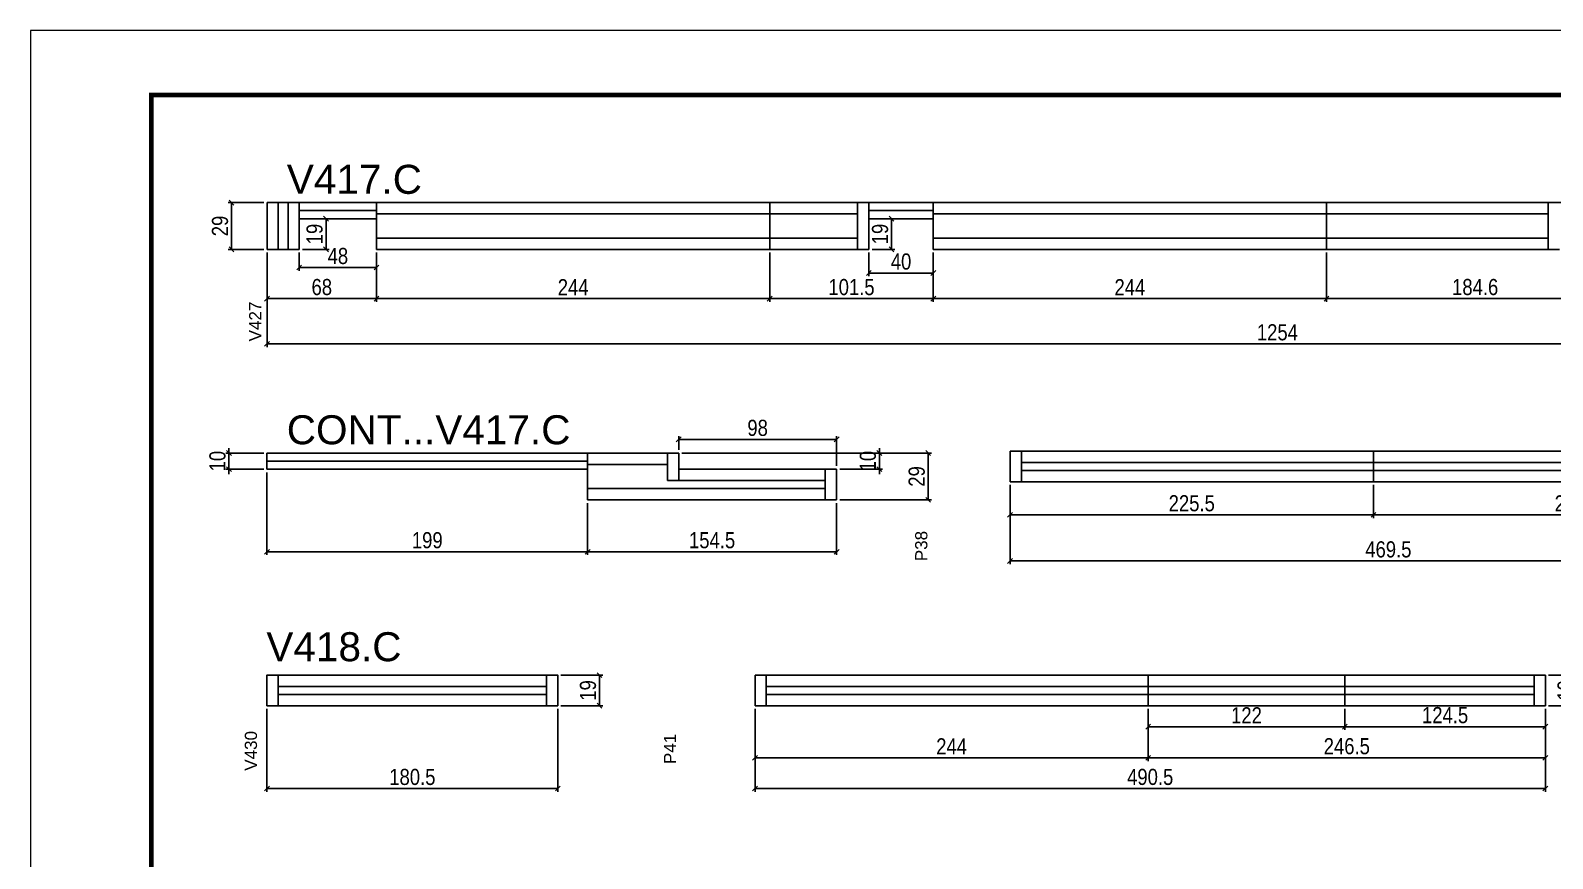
# Model space of a CAD drawing. Extents: x -3394 to 16474, y 3662 to 14397.
# Drawn here: x 9027 to 9972, y 12734 to 13248 of the extents above; entities that cross this region are included whole.
import ezdxf

# ---------------------------------------------------------------- set-up
doc = ezdxf.new("R2010")
doc.units = 0
doc.linetypes.add('DASHED', pattern=[0.75, 0.5, -0.25])
doc.layers.get('0').update_dxf_attribs({"linetype": 'CONTINUOUS'})
doc.layers.get('Defpoints').update_dxf_attribs({"linetype": 'CONTINUOUS'})
for name, color, linetype in [('COTA', 241, 'CONTINUOUS'), ('NOMENCLATURA', 7, 'CONTINUOUS'), ('Painéis', 200, 'CONTINUOUS'), ('SARR_2.2x7', 40, 'CONTINUOUS'), ('SARR_EDITAR', 141, 'CONTINUOUS')]:
    doc.layers.add(name, color=color, linetype=linetype)
doc.layers.add('Folhas', color=255, linetype='CONTINUOUS', lineweight=9)
doc.layers.add('SARRAFO DE PRESSAO', color=251, linetype='DASHED', lineweight=9)
doc.styles.add('ARIAL', font='arial.ttf')
doc.styles.add('COTA TECNICA', font='techl___.ttf', dxfattribs={"height": 10})
doc.dimstyles.new('PAINEL', dxfattribs={"dimtxt": 10, "dimasz": 3, "dimexe": 3, "dimexo": 3, "dimgap": 3, "dimtad": 1, "dimdec": 1, "dimzin": 12, "dimdsep": 46, "dimtxsty": 'COTA TECNICA', "dimblk1": 'OBLIQUE', "dimblk2": 'OBLIQUE', "dimsah": 1, "dimcen": 0.9, "dimclrd": 4, "dimclre": 4, "dimclrt": 240, "dimadec": 1, "dimazin": 3, "dimtfac": 1, "dimtdec": 1, "dimtmove": 0, "dimatfit": 3, "dimfxl": 1, "dimtolj": 1, "dimtzin": 12, "dimarcsym": 0})

# ---------------------------------------------------------------- blocks, each defined once
blk = doc.blocks.new('9999999999')
at = {"layer": 'Folhas'}
blk.add_lwpolyline([(98138.98, 34190.21), (99623.98, 34190.21), (99623.98, 35240.21), (98138.98, 35240.21)], close=True, dxfattribs=at)
at = {"layer": 'Folhas', "color": 30, "const_width": 3}
blk.add_lwpolyline([(98213.98, 34230.21), (99583.98, 34230.21), (99583.98, 35200.21), (98213.98, 35200.21)], close=True, dxfattribs=at)
blk = doc.blocks.new('_Oblique')
at = {"color": 0, "linetype": 'ByBlock', "lineweight": -2}
blk.add_line((-0.5, -0.5), (0.5, 0.5), dxfattribs=at)
blk = doc.blocks.new('*D94')
at = {"layer": 'COTA', "color": 4, "linetype": 'Continuous', "lineweight": -2, "transparency": 16777216}
for p, q in [((9174.02, 13110.22), (9174.02, 13079.67)), ((9241.99, 13110.22), (9241.99, 13079.67)), ((9174.02, 13081.67), (9241.99, 13081.67))]:
    blk.add_line(p, q, dxfattribs=at)
at = {"layer": 'Defpoints', "color": 0, "linetype": 'Continuous', "transparency": 16777216}
for p in [(9174.02, 13112.22), (9241.99, 13112.22), (9241.99, 13081.67)]:
    blk.add_point(p, dxfattribs=at)
at = {"layer": 'COTA', "color": 4, "linetype": 'Continuous', "lineweight": -2, "transparency": 16777216, "xscale": 3, "yscale": 3, "zscale": 3, "rotation": 180}
blk.add_blockref('_Oblique', (9174.02, 13081.67), dxfattribs=at)
at = {"layer": 'COTA', "color": 4, "linetype": 'Continuous', "lineweight": -2, "transparency": 16777216, "xscale": 3, "yscale": 3, "zscale": 3}
blk.add_blockref('_Oblique', (9241.99, 13081.67), dxfattribs=at)
at = {"layer": 'COTA', "color": 240, "linetype": 'Continuous', "transparency": 16777216, "insert": (9208, 13088.79), "char_height": 10, "attachment_point": 5, "style": 'COTA TECNICA'}
blk.add_mtext('\\A1;68', dxfattribs=at)
blk = doc.blocks.new('*D95')
at = {"layer": 'COTA', "color": 4, "linetype": 'Continuous', "lineweight": -2, "transparency": 16777216}
for p, q in [((9241.99, 13110.22), (9241.99, 13079.67)), ((9485.99, 13110.22), (9485.99, 13079.67)), ((9241.99, 13081.67), (9485.99, 13081.67))]:
    blk.add_line(p, q, dxfattribs=at)
at = {"layer": 'Defpoints', "color": 0, "linetype": 'Continuous', "transparency": 16777216}
for p in [(9241.99, 13112.22), (9485.99, 13112.22), (9485.99, 13081.67)]:
    blk.add_point(p, dxfattribs=at)
at = {"layer": 'COTA', "color": 4, "linetype": 'Continuous', "lineweight": -2, "transparency": 16777216, "xscale": 3, "yscale": 3, "zscale": 3, "rotation": 180}
blk.add_blockref('_Oblique', (9241.99, 13081.67), dxfattribs=at)
at = {"layer": 'COTA', "color": 4, "linetype": 'Continuous', "lineweight": -2, "transparency": 16777216, "xscale": 3, "yscale": 3, "zscale": 3}
blk.add_blockref('_Oblique', (9485.99, 13081.67), dxfattribs=at)
at = {"layer": 'COTA', "color": 240, "linetype": 'Continuous', "transparency": 16777216, "insert": (9363.99, 13088.74), "char_height": 10, "attachment_point": 5, "style": 'COTA TECNICA'}
blk.add_mtext('\\A1;244', dxfattribs=at)
blk = doc.blocks.new('*D96')
at = {"layer": 'COTA', "color": 4, "linetype": 'Continuous', "lineweight": -2, "transparency": 16777216}
for p, q in [((9485.99, 13110.22), (9485.99, 13079.67)), ((9587.47, 13110.22), (9587.47, 13079.67)), ((9485.99, 13081.67), (9587.47, 13081.67))]:
    blk.add_line(p, q, dxfattribs=at)
at = {"layer": 'Defpoints', "color": 0, "linetype": 'Continuous', "transparency": 16777216}
for p in [(9485.99, 13112.22), (9587.47, 13112.22), (9587.47, 13081.67)]:
    blk.add_point(p, dxfattribs=at)
at = {"layer": 'COTA', "color": 4, "linetype": 'Continuous', "lineweight": -2, "transparency": 16777216, "xscale": 3, "yscale": 3, "zscale": 3, "rotation": 180}
blk.add_blockref('_Oblique', (9485.99, 13081.67), dxfattribs=at)
at = {"layer": 'COTA', "color": 4, "linetype": 'Continuous', "lineweight": -2, "transparency": 16777216, "xscale": 3, "yscale": 3, "zscale": 3}
blk.add_blockref('_Oblique', (9587.47, 13081.67), dxfattribs=at)
at = {"layer": 'COTA', "color": 240, "linetype": 'Continuous', "transparency": 16777216, "insert": (9536.73, 13088.78), "char_height": 10, "attachment_point": 5, "style": 'COTA TECNICA'}
blk.add_mtext('\\A1;101.5', dxfattribs=at)
blk = doc.blocks.new('*D97')
at = {"layer": 'COTA', "color": 4, "linetype": 'Continuous', "lineweight": -2, "transparency": 16777216}
for p, q in [((9587.47, 13110.22), (9587.47, 13079.67)), ((9831.47, 13110.22), (9831.47, 13079.67)), ((9587.47, 13081.67), (9831.47, 13081.67))]:
    blk.add_line(p, q, dxfattribs=at)
at = {"layer": 'Defpoints', "color": 0, "linetype": 'Continuous', "transparency": 16777216}
for p in [(9587.47, 13112.22), (9831.47, 13112.22), (9831.47, 13081.67)]:
    blk.add_point(p, dxfattribs=at)
at = {"layer": 'COTA', "color": 4, "linetype": 'Continuous', "lineweight": -2, "transparency": 16777216, "xscale": 3, "yscale": 3, "zscale": 3, "rotation": 180}
blk.add_blockref('_Oblique', (9587.47, 13081.67), dxfattribs=at)
at = {"layer": 'COTA', "color": 4, "linetype": 'Continuous', "lineweight": -2, "transparency": 16777216, "xscale": 3, "yscale": 3, "zscale": 3}
blk.add_blockref('_Oblique', (9831.47, 13081.67), dxfattribs=at)
at = {"layer": 'COTA', "color": 240, "linetype": 'Continuous', "transparency": 16777216, "insert": (9709.47, 13088.74), "char_height": 10, "attachment_point": 5, "style": 'COTA TECNICA'}
blk.add_mtext('\\A1;244', dxfattribs=at)
blk = doc.blocks.new('*D98')
at = {"layer": 'COTA', "color": 4, "linetype": 'Continuous', "lineweight": -2, "transparency": 16777216}
for p, q in [((9831.47, 13110.22), (9831.47, 13079.67)), ((10016.02, 13110.22), (10016.02, 13079.67)), ((9831.47, 13081.67), (10016.02, 13081.67))]:
    blk.add_line(p, q, dxfattribs=at)
at = {"layer": 'Defpoints', "color": 0, "linetype": 'Continuous', "transparency": 16777216}
for p in [(9831.47, 13112.22), (10016.02, 13112.22), (10016.02, 13081.67)]:
    blk.add_point(p, dxfattribs=at)
at = {"layer": 'COTA', "color": 4, "linetype": 'Continuous', "lineweight": -2, "transparency": 16777216, "xscale": 3, "yscale": 3, "zscale": 3, "rotation": 180}
blk.add_blockref('_Oblique', (9831.47, 13081.67), dxfattribs=at)
at = {"layer": 'COTA', "color": 4, "linetype": 'Continuous', "lineweight": -2, "transparency": 16777216, "xscale": 3, "yscale": 3, "zscale": 3}
blk.add_blockref('_Oblique', (10016.02, 13081.67), dxfattribs=at)
at = {"layer": 'COTA', "color": 240, "linetype": 'Continuous', "transparency": 16777216, "insert": (9923.75, 13088.79), "char_height": 10, "attachment_point": 5, "style": 'COTA TECNICA'}
blk.add_mtext('\\A1;184.6', dxfattribs=at)
blk = doc.blocks.new('*D101')
at = {"layer": 'COTA', "color": 4, "linetype": 'Continuous', "lineweight": -2, "transparency": 16777216}
for p, q in [((9174.02, 13110.22), (9174.02, 13051.63)), ((10428.02, 13110.22), (10428.02, 13051.63)), ((10428.02, 13053.63), (9174.02, 13053.63))]:
    blk.add_line(p, q, dxfattribs=at)
at = {"layer": 'Defpoints', "color": 0, "linetype": 'Continuous', "transparency": 16777216}
for p in [(9174.02, 13112.22), (10428.02, 13112.22), (9174.02, 13053.63)]:
    blk.add_point(p, dxfattribs=at)
at = {"layer": 'COTA', "color": 4, "linetype": 'Continuous', "lineweight": -2, "transparency": 16777216, "xscale": 3, "yscale": 3, "zscale": 3, "rotation": 180}
blk.add_blockref('_Oblique', (9174.02, 13053.63), dxfattribs=at)
at = {"layer": 'COTA', "color": 4, "linetype": 'Continuous', "lineweight": -2, "transparency": 16777216, "xscale": 3, "yscale": 3, "zscale": 3}
blk.add_blockref('_Oblique', (10428.02, 13053.63), dxfattribs=at)
at = {"layer": 'COTA', "color": 240, "linetype": 'Continuous', "transparency": 16777216, "insert": (9801.02, 13060.74), "char_height": 10, "attachment_point": 5, "style": 'COTA TECNICA'}
blk.add_mtext('\\A1;1254', dxfattribs=at)
blk = doc.blocks.new('*D102')
at = {"layer": 'COTA', "color": 4, "linetype": 'Continuous', "lineweight": -2, "transparency": 16777216}
for p, q in [((9372.97, 12954.89), (9372.97, 12922.68)), ((9527.47, 12954.89), (9527.47, 12922.68)), ((9527.47, 12924.68), (9372.97, 12924.68))]:
    blk.add_line(p, q, dxfattribs=at)
at = {"layer": 'Defpoints', "color": 0, "linetype": 'Continuous', "transparency": 16777216}
for p in [(9372.97, 12956.89), (9527.47, 12956.89), (9372.97, 12924.68)]:
    blk.add_point(p, dxfattribs=at)
at = {"layer": 'COTA', "color": 4, "linetype": 'Continuous', "lineweight": -2, "transparency": 16777216, "xscale": 3, "yscale": 3, "zscale": 3, "rotation": 180}
blk.add_blockref('_Oblique', (9372.97, 12924.68), dxfattribs=at)
at = {"layer": 'COTA', "color": 4, "linetype": 'Continuous', "lineweight": -2, "transparency": 16777216, "xscale": 3, "yscale": 3, "zscale": 3}
blk.add_blockref('_Oblique', (9527.47, 12924.68), dxfattribs=at)
at = {"layer": 'COTA', "color": 240, "linetype": 'Continuous', "transparency": 16777216, "insert": (9450.22, 12931.79), "char_height": 10, "attachment_point": 5, "style": 'COTA TECNICA'}
blk.add_mtext('\\A1;154.5', dxfattribs=at)
blk = doc.blocks.new('*D103')
at = {"layer": 'COTA', "color": 4, "linetype": 'Continuous', "lineweight": -2, "transparency": 16777216}
for p, q in [((9173.97, 12973.89), (9173.97, 12922.68)), ((9372.97, 12954.89), (9372.97, 12922.68)), ((9173.97, 12924.68), (9372.97, 12924.68))]:
    blk.add_line(p, q, dxfattribs=at)
at = {"layer": 'Defpoints', "color": 0, "linetype": 'Continuous', "transparency": 16777216}
for p in [(9173.97, 12975.89), (9372.97, 12956.89), (9372.97, 12924.68)]:
    blk.add_point(p, dxfattribs=at)
at = {"layer": 'COTA', "color": 4, "linetype": 'Continuous', "lineweight": -2, "transparency": 16777216, "xscale": 3, "yscale": 3, "zscale": 3, "rotation": 180}
blk.add_blockref('_Oblique', (9173.97, 12924.68), dxfattribs=at)
at = {"layer": 'COTA', "color": 4, "linetype": 'Continuous', "lineweight": -2, "transparency": 16777216, "xscale": 3, "yscale": 3, "zscale": 3}
blk.add_blockref('_Oblique', (9372.97, 12924.68), dxfattribs=at)
at = {"layer": 'COTA', "color": 240, "linetype": 'Continuous', "transparency": 16777216, "insert": (9273.47, 12931.77), "char_height": 10, "attachment_point": 5, "style": 'COTA TECNICA'}
blk.add_mtext('\\A1;199', dxfattribs=at)
blk = doc.blocks.new('*D104')
at = {"layer": 'COTA', "color": 4, "linetype": 'Continuous', "lineweight": -2, "transparency": 16777216}
for p, q in [((9431.47, 12985.89), (9586.31, 12985.89)), ((9584.31, 12985.89), (9584.31, 12956.89)), ((9529.47, 12956.89), (9586.31, 12956.89))]:
    blk.add_line(p, q, dxfattribs=at)
at = {"layer": 'Defpoints', "color": 0, "linetype": 'Continuous', "transparency": 16777216}
for p in [(9429.47, 12985.89), (9527.47, 12956.89), (9584.31, 12956.89)]:
    blk.add_point(p, dxfattribs=at)
at = {"layer": 'COTA', "color": 4, "linetype": 'Continuous', "lineweight": -2, "transparency": 16777216, "xscale": 3, "yscale": 3, "zscale": 3}
for p, rotation in [((9584.31, 12985.89), 90), ((9584.31, 12956.89), 270)]:
    blk.add_blockref('_Oblique', p, dxfattribs=dict(at, rotation=rotation))
at = {"layer": 'COTA', "color": 240, "linetype": 'Continuous', "transparency": 16777216, "insert": (9577.22, 12971.39), "char_height": 10, "attachment_point": 5, "rotation": 90, "style": 'COTA TECNICA'}
blk.add_mtext('\\A1;29', dxfattribs=at)
blk = doc.blocks.new('*D105')
at = {"layer": 'COTA', "color": 4, "linetype": 'Continuous', "lineweight": -2, "transparency": 16777216}
for p, q in [((9554.02, 12985.89), (9554.02, 12988.89)), ((9431.47, 12985.89), (9556.02, 12985.89)), ((9554.02, 12985.89), (9554.02, 12975.89)), ((9529.47, 12975.89), (9556.02, 12975.89)), ((9554.02, 12975.89), (9554.02, 12972.89))]:
    blk.add_line(p, q, dxfattribs=at)
at = {"layer": 'Defpoints', "color": 0, "linetype": 'Continuous', "transparency": 16777216}
for p in [(9429.47, 12985.89), (9527.47, 12975.89), (9554.02, 12975.89)]:
    blk.add_point(p, dxfattribs=at)
at = {"layer": 'COTA', "color": 4, "linetype": 'Continuous', "lineweight": -2, "transparency": 16777216, "xscale": 3, "yscale": 3, "zscale": 3}
for p, rotation in [((9554.02, 12985.89), 270), ((9554.02, 12975.89), 90)]:
    blk.add_blockref('_Oblique', p, dxfattribs=dict(at, rotation=rotation))
at = {"layer": 'COTA', "color": 240, "linetype": 'Continuous', "transparency": 16777216, "insert": (9546.92, 12980.89), "char_height": 10, "attachment_point": 5, "rotation": 90, "style": 'COTA TECNICA'}
blk.add_mtext('\\A1;10', dxfattribs=at)
blk = doc.blocks.new('*D106')
at = {"layer": 'COTA', "color": 4, "linetype": 'Continuous', "lineweight": -2, "transparency": 16777216}
for p, q in [((9429.47, 12987.89), (9429.47, 12996.36)), ((9429.47, 12994.36), (9527.47, 12994.36)), ((9527.47, 12977.89), (9527.47, 12996.36))]:
    blk.add_line(p, q, dxfattribs=at)
at = {"layer": 'Defpoints', "color": 0, "linetype": 'Continuous', "transparency": 16777216}
for p in [(9527.47, 12994.36), (9429.47, 12985.89), (9527.47, 12975.89)]:
    blk.add_point(p, dxfattribs=at)
at = {"layer": 'COTA', "color": 4, "linetype": 'Continuous', "lineweight": -2, "transparency": 16777216, "xscale": 3, "yscale": 3, "zscale": 3, "rotation": 180}
blk.add_blockref('_Oblique', (9429.47, 12994.36), dxfattribs=at)
at = {"layer": 'COTA', "color": 4, "linetype": 'Continuous', "lineweight": -2, "transparency": 16777216, "xscale": 3, "yscale": 3, "zscale": 3}
blk.add_blockref('_Oblique', (9527.47, 12994.36), dxfattribs=at)
at = {"layer": 'COTA', "color": 240, "linetype": 'Continuous', "transparency": 16777216, "insert": (9478.47, 13001.46), "char_height": 10, "attachment_point": 5, "style": 'COTA TECNICA'}
blk.add_mtext('\\A1;98', dxfattribs=at)
blk = doc.blocks.new('*D107')
at = {"layer": 'COTA', "color": 4, "linetype": 'Continuous', "lineweight": -2, "transparency": 16777216}
for p, q in [((9150.4, 12985.89), (9150.4, 12988.89)), ((9171.97, 12985.89), (9148.4, 12985.89)), ((9150.4, 12985.89), (9150.4, 12975.89)), ((9171.97, 12975.89), (9148.4, 12975.89)), ((9150.4, 12975.89), (9150.4, 12972.89))]:
    blk.add_line(p, q, dxfattribs=at)
at = {"layer": 'Defpoints', "color": 0, "linetype": 'Continuous', "transparency": 16777216}
for p in [(9173.97, 12985.89), (9150.4, 12975.89), (9173.97, 12975.89)]:
    blk.add_point(p, dxfattribs=at)
at = {"layer": 'COTA', "color": 4, "linetype": 'Continuous', "lineweight": -2, "transparency": 16777216, "xscale": 3, "yscale": 3, "zscale": 3}
for p, rotation in [((9150.4, 12985.89), 270), ((9150.4, 12975.89), 90)]:
    blk.add_blockref('_Oblique', p, dxfattribs=dict(at, rotation=rotation))
at = {"layer": 'COTA', "color": 240, "linetype": 'Continuous', "transparency": 16777216, "insert": (9143.3, 12980.89), "char_height": 10, "attachment_point": 5, "rotation": 90, "style": 'COTA TECNICA'}
blk.add_mtext('\\A1;10', dxfattribs=at)
blk = doc.blocks.new('*D108')
at = {"layer": 'COTA', "color": 4, "linetype": 'Continuous', "lineweight": -2, "transparency": 16777216}
for p, q in [((9172.02, 13141.22), (9149.96, 13141.22)), ((9151.96, 13141.22), (9151.96, 13112.22)), ((9172.02, 13112.22), (9149.96, 13112.22))]:
    blk.add_line(p, q, dxfattribs=at)
at = {"layer": 'Defpoints', "color": 0, "linetype": 'Continuous', "transparency": 16777216}
for p in [(9174.02, 13141.22), (9151.96, 13112.22), (9174.02, 13112.22)]:
    blk.add_point(p, dxfattribs=at)
at = {"layer": 'COTA', "color": 4, "linetype": 'Continuous', "lineweight": -2, "transparency": 16777216, "xscale": 3, "yscale": 3, "zscale": 3}
for p, rotation in [((9151.96, 13141.22), 90), ((9151.96, 13112.22), 270)]:
    blk.add_blockref('_Oblique', p, dxfattribs=dict(at, rotation=rotation))
at = {"layer": 'COTA', "color": 240, "linetype": 'Continuous', "transparency": 16777216, "insert": (9144.87, 13126.72), "char_height": 10, "attachment_point": 5, "rotation": 90, "style": 'COTA TECNICA'}
blk.add_mtext('\\A1;29', dxfattribs=at)
blk = doc.blocks.new('*D109')
at = {"layer": 'COTA', "color": 4, "linetype": 'Continuous', "lineweight": -2, "transparency": 16777216}
for p, q in [((9193.99, 13110.22), (9193.99, 13098.95)), ((9241.99, 13110.22), (9241.99, 13098.95)), ((9193.99, 13100.95), (9241.99, 13100.95))]:
    blk.add_line(p, q, dxfattribs=at)
at = {"layer": 'Defpoints', "color": 0, "linetype": 'Continuous', "transparency": 16777216}
for p in [(9193.99, 13112.22), (9241.99, 13112.22), (9241.99, 13100.95)]:
    blk.add_point(p, dxfattribs=at)
at = {"layer": 'COTA', "color": 4, "linetype": 'Continuous', "lineweight": -2, "transparency": 16777216, "xscale": 3, "yscale": 3, "zscale": 3, "rotation": 180}
blk.add_blockref('_Oblique', (9193.99, 13100.95), dxfattribs=at)
at = {"layer": 'COTA', "color": 4, "linetype": 'Continuous', "lineweight": -2, "transparency": 16777216, "xscale": 3, "yscale": 3, "zscale": 3}
blk.add_blockref('_Oblique', (9241.99, 13100.95), dxfattribs=at)
at = {"layer": 'COTA', "color": 240, "linetype": 'Continuous', "transparency": 16777216, "insert": (9217.99, 13108.05), "char_height": 10, "attachment_point": 5, "style": 'COTA TECNICA'}
blk.add_mtext('\\A1;48', dxfattribs=at)
blk = doc.blocks.new('*D110')
at = {"layer": 'COTA', "color": 4, "linetype": 'Continuous', "lineweight": -2, "transparency": 16777216}
for p, q in [((9195.99, 13131.22), (9212.66, 13131.22)), ((9210.66, 13131.22), (9210.66, 13112.22)), ((9195.99, 13112.22), (9212.66, 13112.22))]:
    blk.add_line(p, q, dxfattribs=at)
at = {"layer": 'Defpoints', "color": 0, "linetype": 'Continuous', "transparency": 16777216}
for p in [(9193.99, 13131.22), (9193.99, 13112.22), (9210.66, 13112.22)]:
    blk.add_point(p, dxfattribs=at)
at = {"layer": 'COTA', "color": 4, "linetype": 'Continuous', "lineweight": -2, "transparency": 16777216, "xscale": 3, "yscale": 3, "zscale": 3}
for p, rotation in [((9210.66, 13131.22), 90), ((9210.66, 13112.22), 270)]:
    blk.add_blockref('_Oblique', p, dxfattribs=dict(at, rotation=rotation))
at = {"layer": 'COTA', "color": 240, "linetype": 'Continuous', "transparency": 16777216, "insert": (9203.57, 13121.72), "char_height": 10, "attachment_point": 5, "rotation": 90, "style": 'COTA TECNICA'}
blk.add_mtext('\\A1;19', dxfattribs=at)
blk = doc.blocks.new('*D111')
at = {"layer": 'COTA', "color": 4, "linetype": 'Continuous', "lineweight": -2, "transparency": 16777216}
for p, q in [((9549.47, 13131.22), (9563.56, 13131.22)), ((9561.56, 13131.22), (9561.56, 13112.22)), ((9549.47, 13112.22), (9563.56, 13112.22))]:
    blk.add_line(p, q, dxfattribs=at)
at = {"layer": 'Defpoints', "color": 0, "linetype": 'Continuous', "transparency": 16777216}
for p in [(9547.47, 13131.22), (9547.47, 13112.22), (9561.56, 13112.22)]:
    blk.add_point(p, dxfattribs=at)
at = {"layer": 'COTA', "color": 4, "linetype": 'Continuous', "lineweight": -2, "transparency": 16777216, "xscale": 3, "yscale": 3, "zscale": 3}
for p, rotation in [((9561.56, 13131.22), 90), ((9561.56, 13112.22), 270)]:
    blk.add_blockref('_Oblique', p, dxfattribs=dict(at, rotation=rotation))
at = {"layer": 'COTA', "color": 240, "linetype": 'Continuous', "transparency": 16777216, "insert": (9554.48, 13121.72), "char_height": 10, "attachment_point": 5, "rotation": 90, "style": 'COTA TECNICA'}
blk.add_mtext('\\A1;19', dxfattribs=at)
blk = doc.blocks.new('*D112')
at = {"layer": 'COTA', "color": 4, "linetype": 'Continuous', "lineweight": -2, "transparency": 16777216}
for p, q in [((9547.47, 13110.22), (9547.47, 13095.52)), ((9587.47, 13110.22), (9587.47, 13095.52)), ((9547.47, 13097.52), (9587.47, 13097.52))]:
    blk.add_line(p, q, dxfattribs=at)
at = {"layer": 'Defpoints', "color": 0, "linetype": 'Continuous', "transparency": 16777216}
for p in [(9547.47, 13112.22), (9587.47, 13112.22), (9587.47, 13097.52)]:
    blk.add_point(p, dxfattribs=at)
at = {"layer": 'COTA', "color": 4, "linetype": 'Continuous', "lineweight": -2, "transparency": 16777216, "xscale": 3, "yscale": 3, "zscale": 3, "rotation": 180}
blk.add_blockref('_Oblique', (9547.47, 13097.52), dxfattribs=at)
at = {"layer": 'COTA', "color": 4, "linetype": 'Continuous', "lineweight": -2, "transparency": 16777216, "xscale": 3, "yscale": 3, "zscale": 3}
blk.add_blockref('_Oblique', (9587.47, 13097.52), dxfattribs=at)
at = {"layer": 'COTA', "color": 240, "linetype": 'Continuous', "transparency": 16777216, "insert": (9567.47, 13104.62), "char_height": 10, "attachment_point": 5, "style": 'COTA TECNICA'}
blk.add_mtext('\\A1;40', dxfattribs=at)
blk = doc.blocks.new('*D115')
at = {"layer": 'COTA', "color": 4, "linetype": 'Continuous', "lineweight": -2, "transparency": 16777216}
for p, q in [((9635.11, 12966.12), (9635.11, 12945.59)), ((9860.65, 12966.12), (9860.65, 12945.59)), ((9635.11, 12947.59), (9860.65, 12947.59))]:
    blk.add_line(p, q, dxfattribs=at)
at = {"layer": 'Defpoints', "color": 0, "linetype": 'Continuous', "transparency": 16777216}
for p in [(9635.11, 12968.12), (9860.65, 12968.12), (9860.65, 12947.59)]:
    blk.add_point(p, dxfattribs=at)
at = {"layer": 'COTA', "color": 4, "linetype": 'Continuous', "lineweight": -2, "transparency": 16777216, "xscale": 3, "yscale": 3, "zscale": 3, "rotation": 180}
blk.add_blockref('_Oblique', (9635.11, 12947.59), dxfattribs=at)
at = {"layer": 'COTA', "color": 4, "linetype": 'Continuous', "lineweight": -2, "transparency": 16777216, "xscale": 3, "yscale": 3, "zscale": 3}
blk.add_blockref('_Oblique', (9860.65, 12947.59), dxfattribs=at)
at = {"layer": 'COTA', "color": 240, "linetype": 'Continuous', "transparency": 16777216, "insert": (9747.88, 12954.7), "char_height": 10, "attachment_point": 5, "style": 'COTA TECNICA'}
blk.add_mtext('\\A1;225.5', dxfattribs=at)
blk = doc.blocks.new('*D116')
at = {"layer": 'COTA', "color": 4, "linetype": 'Continuous', "lineweight": -2, "transparency": 16777216}
for p, q in [((9860.65, 12966.12), (9860.65, 12945.59)), ((10104.65, 12966.12), (10104.65, 12945.59)), ((9860.65, 12947.59), (10104.65, 12947.59))]:
    blk.add_line(p, q, dxfattribs=at)
at = {"layer": 'Defpoints', "color": 0, "linetype": 'Continuous', "transparency": 16777216}
for p in [(9860.65, 12968.12), (10104.65, 12968.12), (10104.65, 12947.59)]:
    blk.add_point(p, dxfattribs=at)
at = {"layer": 'COTA', "color": 4, "linetype": 'Continuous', "lineweight": -2, "transparency": 16777216, "xscale": 3, "yscale": 3, "zscale": 3, "rotation": 180}
blk.add_blockref('_Oblique', (9860.65, 12947.59), dxfattribs=at)
at = {"layer": 'COTA', "color": 4, "linetype": 'Continuous', "lineweight": -2, "transparency": 16777216, "xscale": 3, "yscale": 3, "zscale": 3}
blk.add_blockref('_Oblique', (10104.65, 12947.59), dxfattribs=at)
at = {"layer": 'COTA', "color": 240, "linetype": 'Continuous', "transparency": 16777216, "insert": (9982.65, 12954.66), "char_height": 10, "attachment_point": 5, "style": 'COTA TECNICA'}
blk.add_mtext('\\A1;244', dxfattribs=at)
blk = doc.blocks.new('*D117')
at = {"layer": 'COTA', "color": 4, "linetype": 'Continuous', "lineweight": -2, "transparency": 16777216}
for p, q in [((9635.11, 12966.12), (9635.11, 12916.95)), ((10104.65, 12966.12), (10104.65, 12916.95)), ((10104.65, 12918.95), (9635.11, 12918.95))]:
    blk.add_line(p, q, dxfattribs=at)
at = {"layer": 'Defpoints', "color": 0, "linetype": 'Continuous', "transparency": 16777216}
for p in [(9635.11, 12968.12), (10104.65, 12968.12), (9635.11, 12918.95)]:
    blk.add_point(p, dxfattribs=at)
at = {"layer": 'COTA', "color": 4, "linetype": 'Continuous', "lineweight": -2, "transparency": 16777216, "xscale": 3, "yscale": 3, "zscale": 3, "rotation": 180}
blk.add_blockref('_Oblique', (9635.11, 12918.95), dxfattribs=at)
at = {"layer": 'COTA', "color": 4, "linetype": 'Continuous', "lineweight": -2, "transparency": 16777216, "xscale": 3, "yscale": 3, "zscale": 3}
blk.add_blockref('_Oblique', (10104.65, 12918.95), dxfattribs=at)
at = {"layer": 'COTA', "color": 240, "linetype": 'Continuous', "transparency": 16777216, "insert": (9869.88, 12926.09), "char_height": 10, "attachment_point": 5, "style": 'COTA TECNICA'}
blk.add_mtext('\\A1;469.5', dxfattribs=at)
blk = doc.blocks.new('*D120')
at = {"layer": 'COTA', "color": 4, "linetype": 'Continuous', "lineweight": -2, "transparency": 16777216}
for p, q in [((9356.44, 12848.18), (9382.31, 12848.18)), ((9380.31, 12848.18), (9380.31, 12829.18)), ((9356.44, 12829.18), (9382.31, 12829.18))]:
    blk.add_line(p, q, dxfattribs=at)
at = {"layer": 'Defpoints', "color": 0, "linetype": 'Continuous', "transparency": 16777216}
for p in [(9354.44, 12848.18), (9354.44, 12829.18), (9380.31, 12829.18)]:
    blk.add_point(p, dxfattribs=at)
at = {"layer": 'COTA', "color": 4, "linetype": 'Continuous', "lineweight": -2, "transparency": 16777216, "xscale": 3, "yscale": 3, "zscale": 3}
for p, rotation in [((9380.31, 12848.18), 90), ((9380.31, 12829.18), 270)]:
    blk.add_blockref('_Oblique', p, dxfattribs=dict(at, rotation=rotation))
at = {"layer": 'COTA', "color": 240, "linetype": 'Continuous', "transparency": 16777216, "insert": (9373.22, 12838.68), "char_height": 10, "attachment_point": 5, "rotation": 90, "style": 'COTA TECNICA'}
blk.add_mtext('\\A1;19', dxfattribs=at)
blk = doc.blocks.new('*D121')
at = {"layer": 'COTA', "color": 4, "linetype": 'Continuous', "lineweight": -2, "transparency": 16777216}
for p, q in [((9173.97, 12827.18), (9173.97, 12775.84)), ((9354.44, 12827.18), (9354.44, 12775.84)), ((9354.44, 12777.84), (9173.97, 12777.84))]:
    blk.add_line(p, q, dxfattribs=at)
at = {"layer": 'Defpoints', "color": 0, "linetype": 'Continuous', "transparency": 16777216}
for p in [(9173.97, 12829.18), (9354.44, 12829.18), (9173.97, 12777.84)]:
    blk.add_point(p, dxfattribs=at)
at = {"layer": 'COTA', "color": 4, "linetype": 'Continuous', "lineweight": -2, "transparency": 16777216, "xscale": 3, "yscale": 3, "zscale": 3, "rotation": 180}
blk.add_blockref('_Oblique', (9173.97, 12777.84), dxfattribs=at)
at = {"layer": 'COTA', "color": 4, "linetype": 'Continuous', "lineweight": -2, "transparency": 16777216, "xscale": 3, "yscale": 3, "zscale": 3}
blk.add_blockref('_Oblique', (9354.44, 12777.84), dxfattribs=at)
at = {"layer": 'COTA', "color": 240, "linetype": 'Continuous', "transparency": 16777216, "insert": (9264.21, 12784.97), "char_height": 10, "attachment_point": 5, "style": 'COTA TECNICA'}
blk.add_mtext('\\A1;180.5', dxfattribs=at)
blk = doc.blocks.new('*D122')
at = {"layer": 'COTA', "color": 4, "linetype": 'Continuous', "lineweight": -2, "transparency": 16777216}
for p, q in [((9476.84, 12827.18), (9476.84, 12794.91)), ((9720.84, 12827.18), (9720.84, 12794.91)), ((9476.84, 12796.91), (9720.84, 12796.91))]:
    blk.add_line(p, q, dxfattribs=at)
at = {"layer": 'Defpoints', "color": 0, "linetype": 'Continuous', "transparency": 16777216}
for p in [(9476.84, 12829.18), (9720.84, 12829.18), (9720.84, 12796.91)]:
    blk.add_point(p, dxfattribs=at)
at = {"layer": 'COTA', "color": 4, "linetype": 'Continuous', "lineweight": -2, "transparency": 16777216, "xscale": 3, "yscale": 3, "zscale": 3, "rotation": 180}
blk.add_blockref('_Oblique', (9476.84, 12796.91), dxfattribs=at)
at = {"layer": 'COTA', "color": 4, "linetype": 'Continuous', "lineweight": -2, "transparency": 16777216, "xscale": 3, "yscale": 3, "zscale": 3}
blk.add_blockref('_Oblique', (9720.84, 12796.91), dxfattribs=at)
at = {"layer": 'COTA', "color": 240, "linetype": 'Continuous', "transparency": 16777216, "insert": (9598.84, 12803.98), "char_height": 10, "attachment_point": 5, "style": 'COTA TECNICA'}
blk.add_mtext('\\A1;244', dxfattribs=at)
blk = doc.blocks.new('*D123')
at = {"layer": 'COTA', "color": 4, "linetype": 'Continuous', "lineweight": -2, "transparency": 16777216}
for p, q in [((9720.84, 12827.18), (9720.84, 12794.91)), ((9967.34, 12827.18), (9967.34, 12794.91)), ((9720.84, 12796.91), (9967.34, 12796.91))]:
    blk.add_line(p, q, dxfattribs=at)
at = {"layer": 'Defpoints', "color": 0, "linetype": 'Continuous', "transparency": 16777216}
for p in [(9720.84, 12829.18), (9967.34, 12829.18), (9967.34, 12796.91)]:
    blk.add_point(p, dxfattribs=at)
at = {"layer": 'COTA', "color": 4, "linetype": 'Continuous', "lineweight": -2, "transparency": 16777216, "xscale": 3, "yscale": 3, "zscale": 3, "rotation": 180}
blk.add_blockref('_Oblique', (9720.84, 12796.91), dxfattribs=at)
at = {"layer": 'COTA', "color": 4, "linetype": 'Continuous', "lineweight": -2, "transparency": 16777216, "xscale": 3, "yscale": 3, "zscale": 3}
blk.add_blockref('_Oblique', (9967.34, 12796.91), dxfattribs=at)
at = {"layer": 'COTA', "color": 240, "linetype": 'Continuous', "transparency": 16777216, "insert": (9844.09, 12804.02), "char_height": 10, "attachment_point": 5, "style": 'COTA TECNICA'}
blk.add_mtext('\\A1;246.5', dxfattribs=at)
blk = doc.blocks.new('*D124')
at = {"layer": 'COTA', "color": 4, "linetype": 'Continuous', "lineweight": -2, "transparency": 16777216}
for p, q in [((9476.84, 12827.18), (9476.84, 12775.84)), ((9967.34, 12827.18), (9967.34, 12775.84)), ((9476.84, 12777.84), (9967.34, 12777.84))]:
    blk.add_line(p, q, dxfattribs=at)
at = {"layer": 'Defpoints', "color": 0, "linetype": 'Continuous', "transparency": 16777216}
for p in [(9476.84, 12829.18), (9967.34, 12829.18), (9967.34, 12777.84)]:
    blk.add_point(p, dxfattribs=at)
at = {"layer": 'COTA', "color": 4, "linetype": 'Continuous', "lineweight": -2, "transparency": 16777216, "xscale": 3, "yscale": 3, "zscale": 3, "rotation": 180}
blk.add_blockref('_Oblique', (9476.84, 12777.84), dxfattribs=at)
at = {"layer": 'COTA', "color": 4, "linetype": 'Continuous', "lineweight": -2, "transparency": 16777216, "xscale": 3, "yscale": 3, "zscale": 3}
blk.add_blockref('_Oblique', (9967.34, 12777.84), dxfattribs=at)
at = {"layer": 'COTA', "color": 240, "linetype": 'Continuous', "transparency": 16777216, "insert": (9722.09, 12784.98), "char_height": 10, "attachment_point": 5, "style": 'COTA TECNICA'}
blk.add_mtext('\\A1;490.5', dxfattribs=at)
blk = doc.blocks.new('*D125')
at = {"layer": 'COTA', "color": 4, "linetype": 'Continuous', "lineweight": -2, "transparency": 16777216}
for p, q in [((9969.34, 12848.18), (9988.96, 12848.18)), ((9986.96, 12848.18), (9986.96, 12829.18)), ((9969.34, 12829.18), (9988.96, 12829.18))]:
    blk.add_line(p, q, dxfattribs=at)
at = {"layer": 'Defpoints', "color": 0, "linetype": 'Continuous', "transparency": 16777216}
for p in [(9967.34, 12848.18), (9967.34, 12829.18), (9986.96, 12829.18)]:
    blk.add_point(p, dxfattribs=at)
at = {"layer": 'COTA', "color": 4, "linetype": 'Continuous', "lineweight": -2, "transparency": 16777216, "xscale": 3, "yscale": 3, "zscale": 3}
for p, rotation in [((9986.96, 12848.18), 90), ((9986.96, 12829.18), 270)]:
    blk.add_blockref('_Oblique', p, dxfattribs=dict(at, rotation=rotation))
at = {"layer": 'COTA', "color": 240, "linetype": 'Continuous', "transparency": 16777216, "insert": (9979.87, 12838.68), "char_height": 10, "attachment_point": 5, "rotation": 90, "style": 'COTA TECNICA'}
blk.add_mtext('\\A1;19', dxfattribs=at)
blk = doc.blocks.new('*D126')
at = {"layer": 'COTA', "color": 4, "linetype": 'Continuous', "lineweight": -2, "transparency": 16777216}
for p, q in [((9720.84, 12827.18), (9720.84, 12814.19)), ((9842.84, 12827.18), (9842.84, 12814.19)), ((9720.84, 12816.19), (9842.84, 12816.19))]:
    blk.add_line(p, q, dxfattribs=at)
at = {"layer": 'Defpoints', "color": 0, "linetype": 'Continuous', "transparency": 16777216}
for p in [(9720.84, 12829.18), (9842.84, 12829.18), (9842.84, 12816.19)]:
    blk.add_point(p, dxfattribs=at)
at = {"layer": 'COTA', "color": 4, "linetype": 'Continuous', "lineweight": -2, "transparency": 16777216, "xscale": 3, "yscale": 3, "zscale": 3, "rotation": 180}
blk.add_blockref('_Oblique', (9720.84, 12816.19), dxfattribs=at)
at = {"layer": 'COTA', "color": 4, "linetype": 'Continuous', "lineweight": -2, "transparency": 16777216, "xscale": 3, "yscale": 3, "zscale": 3}
blk.add_blockref('_Oblique', (9842.84, 12816.19), dxfattribs=at)
at = {"layer": 'COTA', "color": 240, "linetype": 'Continuous', "transparency": 16777216, "insert": (9781.84, 12823.25), "char_height": 10, "attachment_point": 5, "style": 'COTA TECNICA'}
blk.add_mtext('\\A1;122', dxfattribs=at)
blk = doc.blocks.new('*D127')
at = {"layer": 'COTA', "color": 4, "linetype": 'Continuous', "lineweight": -2, "transparency": 16777216}
for p, q in [((9842.84, 12827.18), (9842.84, 12814.19)), ((9967.34, 12827.18), (9967.34, 12814.19)), ((9842.84, 12816.19), (9967.34, 12816.19))]:
    blk.add_line(p, q, dxfattribs=at)
at = {"layer": 'Defpoints', "color": 0, "linetype": 'Continuous', "transparency": 16777216}
for p in [(9842.84, 12829.18), (9967.34, 12829.18), (9967.34, 12816.19)]:
    blk.add_point(p, dxfattribs=at)
at = {"layer": 'COTA', "color": 4, "linetype": 'Continuous', "lineweight": -2, "transparency": 16777216, "xscale": 3, "yscale": 3, "zscale": 3, "rotation": 180}
blk.add_blockref('_Oblique', (9842.84, 12816.19), dxfattribs=at)
at = {"layer": 'COTA', "color": 4, "linetype": 'Continuous', "lineweight": -2, "transparency": 16777216, "xscale": 3, "yscale": 3, "zscale": 3}
blk.add_blockref('_Oblique', (9967.34, 12816.19), dxfattribs=at)
at = {"layer": 'COTA', "color": 240, "linetype": 'Continuous', "transparency": 16777216, "insert": (9905.09, 12823.3), "char_height": 10, "attachment_point": 5, "style": 'COTA TECNICA'}
blk.add_mtext('\\A1;124.5', dxfattribs=at)

msp = doc.modelspace()

# ---------------------------------------------------------------- linework, layer by layer
at = {"layer": 'Painéis', "linetype": 'Continuous'}
for p, q in [((9174.02, 13112.22), (9174.02, 13141.22)), ((9174.02, 13141.22), (10428.02, 13141.22)), ((9241.99, 13131.22), (9241.99, 13141.22)), ((9485.99, 13112.22), (9485.99, 13141.22)), ((9587.47, 13131.22), (9587.47, 13141.22)), ((9831.47, 13112.22), (9831.47, 13141.22)), ((9193.99, 13131.22), (9193.99, 13112.22)), ((9241.99, 13131.22), (9194.05, 13131.22)), ((9241.99, 13112.22), (9241.99, 13131.22)), ((9587.47, 13131.22), (9547.47, 13131.22)), ((9547.47, 13131.22), (9547.47, 13112.22)), ((9587.47, 13112.22), (9587.47, 13131.22)), ((9193.99, 13112.22), (9174.02, 13112.22)), ((9547.47, 13112.22), (9241.99, 13112.22)), ((9976.02, 13112.22), (9587.47, 13112.22)), ((9173.97, 12985.89), (9429.47, 12985.89)), ((9173.97, 12985.89), (9173.97, 12975.89)), ((9372.97, 12956.89), (9372.97, 12985.89)), ((9429.47, 12985.89), (9429.47, 12975.89)), ((10104.65, 12987.12), (9635.11, 12987.12)), ((9635.11, 12968.12), (9635.11, 12987.12)), ((9860.65, 12968.12), (9860.65, 12987.12)), ((9372.97, 12975.89), (9173.97, 12975.89)), ((9429.47, 12975.89), (9527.47, 12975.89)), ((9527.47, 12975.89), (9527.47, 12956.89)), ((9635.11, 12968.12), (10104.65, 12968.12)), ((9527.47, 12956.89), (9372.97, 12956.89)), ((9476.84, 12848.18), (9967.34, 12848.18)), ((9476.84, 12829.18), (9476.84, 12848.18)), ((9720.84, 12829.18), (9720.84, 12848.18)), ((9842.84, 12829.18), (9842.84, 12848.18)), ((9967.34, 12848.18), (9967.34, 12829.18)), ((9967.34, 12829.18), (9476.84, 12829.18))]:
    msp.add_line(p, q, dxfattribs=at)
msp.add_lwpolyline([(9173.97, 12829.18), (9354.44, 12829.18), (9354.44, 12848.18), (9173.97, 12848.18)], close=True, dxfattribs=at)
at = {"layer": 'SARR_2.2x7', "ltscale": 25}
for p, q in [((9181.02, 13112.22), (9181.02, 13141.22)), ((9187.05, 13141.22), (9187.05, 13112.22)), ((9540.47, 13141.22), (9540.47, 13112.22)), ((9969.02, 13141.22), (9969.02, 13112.22)), ((9241.99, 13134.22), (9485.99, 13134.22)), ((9485.99, 13134.22), (9540.47, 13134.22)), ((9587.47, 13134.22), (9969.02, 13134.22)), ((9485.99, 13119.22), (9241.99, 13119.22)), ((9540.47, 13119.22), (9485.99, 13119.22)), ((9831.47, 13119.22), (9587.47, 13119.22)), ((9969.02, 13119.22), (9831.47, 13119.22)), ((9422.47, 12978.89), (9372.97, 12978.89)), ((9422.47, 12985.89), (9422.47, 12968.89)), ((9642.15, 12987.12), (9642.15, 12968.12)), ((9860.65, 12980.12), (9642.15, 12980.12)), ((10097.65, 12980.12), (9860.65, 12980.12)), ((9422.47, 12968.89), (9429.47, 12968.89)), ((9429.47, 12975.89), (9429.47, 12968.89)), ((9429.47, 12968.89), (9520.47, 12968.89)), ((9520.47, 12975.89), (9520.47, 12956.89)), ((9642.15, 12975.12), (9860.65, 12975.12)), ((9860.65, 12975.12), (10097.65, 12975.12)), ((9520.47, 12963.89), (9372.97, 12963.89)), ((9180.97, 12848.18), (9180.97, 12829.18)), ((9347.44, 12829.18), (9347.44, 12848.18)), ((9483.84, 12829.18), (9483.84, 12848.18)), ((9960.34, 12848.18), (9960.34, 12829.18)), ((9347.44, 12841.18), (9180.97, 12841.18)), ((9483.84, 12841.18), (9720.84, 12841.18)), ((9720.84, 12841.18), (9960.34, 12841.18)), ((9180.97, 12836.18), (9347.44, 12836.18)), ((9720.84, 12836.18), (9483.84, 12836.18)), ((9960.34, 12836.18), (9720.84, 12836.18))]:
    msp.add_line(p, q, dxfattribs=at)
at = {"layer": 'SARR_EDITAR', "linetype": 'Continuous'}
for p, q in [((9194.05, 13131.22), (9194.05, 13141.22)), ((9547.47, 13131.22), (9547.47, 13141.22)), ((9241.99, 13136.22), (9194.05, 13136.22)), ((9587.47, 13136.22), (9547.47, 13136.22)), ((9372.97, 12980.89), (9173.97, 12980.89))]:
    msp.add_line(p, q, dxfattribs=at)

# ---------------------------------------------------------------- block references
at = {"layer": 'SARRAFO DE PRESSAO', "color": 6, "linetype": 'ByBlock'}
msp.add_blockref('9999999999', (-89111.77, -21992.23), dxfattribs=at)

# ---------------------------------------------------------------- texts
at = {"layer": 'NOMENCLATURA', "linetype": 'Continuous', "style": 'ARIAL'}
for s, p in [('V417.C', (9186.31, 13146.66)), ('CONT...V417.C', (9186.27, 12991.33)), ('V418.C', (9173.61, 12856.78))]:
    msp.add_text(s, height=18, dxfattribs=at).set_placement(p)
for s, p in [('V427', (9170.49, 13055.14)), ('P38', (9583.79, 12918.81)), ('V430', (9167.8, 12788.85)), ('P41', (9427.87, 12792.99))]:
    msp.add_text(s, height=7.567, rotation=90, dxfattribs=at).set_placement(p)

# ---------------------------------------------------------------- dimensions: what is measured, and where the dimension line sits
at = {"layer": 'COTA', "linetype": 'Continuous'}
for base, p1, p2, picture, middle in [((9151.96, 13112.22), (9174.02, 13141.22), (9174.02, 13112.22), '*D108', (9144.87, 13126.72)), ((9210.66, 13112.22), (9193.99, 13131.22), (9193.99, 13112.22), '*D110', (9203.57, 13121.72)), ((9561.56, 13112.22), (9547.47, 13131.22), (9547.47, 13112.22), '*D111', (9554.48, 13121.72)), ((9150.4, 12975.89), (9173.97, 12985.89), (9173.97, 12975.89), '*D107', (9143.3, 12980.89)), ((9554.02, 12975.89), (9429.47, 12985.89), (9527.47, 12975.89), '*D105', (9546.92, 12980.89)), ((9584.31, 12956.89), (9429.47, 12985.89), (9527.47, 12956.89), '*D104', (9577.22, 12971.39)), ((9380.31, 12829.18), (9354.44, 12848.18), (9354.44, 12829.18), '*D120', (9373.22, 12838.68)), ((9986.96, 12829.18), (9967.34, 12848.18), (9967.34, 12829.18), '*D125', (9979.87, 12838.68))]:
    dim = msp.add_linear_dim(base=base, p1=p1, p2=p2, angle=90, dimstyle='PAINEL', override={"dimexe": 2, "dimexo": 2, "dimgap": 2, "dimadec": 8, "dimtix": 1, "dimatfit": 2, "dimldrblk": 'Oblique'}, dxfattribs=at)
    dim.commit()
    dim.dimension.update_dxf_attribs({"geometry": picture, "text_midpoint": middle})
for base, p1, p2, override, picture, middle in [((9241.99, 13081.67), (9174.02, 13112.22), (9241.99, 13112.22), {"dimexe": 2, "dimexo": 2, "dimgap": 2, "dimadec": 8, "dimtix": 1, "dimatfit": 2, "dimldrblk": 'Oblique'}, '*D94', (9208, 13088.79)), ((9174.02, 13053.63), (10428.02, 13112.22), (9174.02, 13112.22), {"dimexe": 2, "dimexo": 2, "dimgap": 2, "dimadec": 8, "dimtix": 1, "dimatfit": 2, "dimldrblk": 'Oblique'}, '*D101', (9801.02, 13060.74)), ((9241.99, 13100.95), (9193.99, 13112.22), (9241.99, 13112.22), {"dimexe": 2, "dimexo": 2, "dimgap": 2, "dimadec": 8, "dimtix": 1, "dimatfit": 2, "dimldrblk": 'Oblique'}, '*D109', (9217.99, 13108.05)), ((9485.99, 13081.67), (9241.99, 13112.22), (9485.99, 13112.22), {"dimexe": 2, "dimexo": 2, "dimgap": 2, "dimadec": 8, "dimtix": 1, "dimtmove": 1, "dimatfit": 2, "dimldrblk": 'Oblique'}, '*D95', (9363.99, 13088.74)), ((9587.47, 13081.67), (9485.99, 13112.22), (9587.47, 13112.22), {"dimexe": 2, "dimexo": 2, "dimgap": 2, "dimadec": 8, "dimtix": 1, "dimtmove": 1, "dimatfit": 2, "dimldrblk": 'Oblique'}, '*D96', (9536.73, 13088.78)), ((9587.47, 13097.52), (9547.47, 13112.22), (9587.47, 13112.22), {"dimexe": 2, "dimexo": 2, "dimgap": 2, "dimadec": 8, "dimtix": 1, "dimatfit": 2, "dimldrblk": 'Oblique'}, '*D112', (9567.47, 13104.62)), ((9831.47, 13081.67), (9587.47, 13112.22), (9831.47, 13112.22), {"dimexe": 2, "dimexo": 2, "dimgap": 2, "dimadec": 8, "dimtix": 1, "dimtmove": 1, "dimatfit": 2, "dimldrblk": 'Oblique'}, '*D97', (9709.47, 13088.74)), ((10016.02111919, 13081.6676215), (9831.47111919, 13112.21838902), (10016.02111919, 13112.21838902), {"dimexe": 2, "dimexo": 2, "dimgap": 2, "dimadec": 8, "dimtix": 1, "dimtmove": 1, "dimatfit": 2, "dimldrblk": 'Oblique'}, '*D98', (9923.74611919, 13088.79189051)), ((9527.47, 12994.36), (9429.47, 12985.89), (9527.47, 12975.89), {"dimexe": 2, "dimexo": 2, "dimgap": 2, "dimadec": 8, "dimtix": 1, "dimatfit": 2, "dimldrblk": 'Oblique'}, '*D106', (9478.47, 13001.46)), ((9372.97, 12924.68), (9173.97, 12975.89), (9372.97, 12956.89), {"dimexe": 2, "dimexo": 2, "dimgap": 2, "dimadec": 8, "dimtix": 1, "dimatfit": 2, "dimldrblk": 'Oblique'}, '*D103', (9273.47, 12931.77)), ((9860.65, 12947.59), (9635.11, 12968.12), (9860.65, 12968.12), {"dimexe": 2, "dimexo": 2, "dimgap": 2, "dimadec": 8, "dimtix": 1, "dimatfit": 2, "dimldrblk": 'Oblique'}, '*D115', (9747.88, 12954.7)), ((9635.11, 12918.95), (10104.65, 12968.12), (9635.11, 12968.12), {"dimexe": 2, "dimexo": 2, "dimgap": 2, "dimadec": 8, "dimtix": 1, "dimatfit": 2, "dimldrblk": 'Oblique'}, '*D117', (9869.88, 12926.09)), ((10104.65, 12947.59), (9860.65, 12968.12), (10104.65, 12968.12), {"dimexe": 2, "dimexo": 2, "dimgap": 2, "dimadec": 8, "dimtix": 1, "dimtmove": 1, "dimatfit": 2, "dimldrblk": 'Oblique'}, '*D116', (9982.65, 12954.66)), ((9372.97, 12924.68), (9527.47, 12956.89), (9372.97, 12956.89), {"dimexe": 2, "dimexo": 2, "dimgap": 2, "dimadec": 8, "dimtix": 1, "dimatfit": 2, "dimldrblk": 'Oblique'}, '*D102', (9450.22, 12931.79)), ((9173.97, 12777.84), (9354.44, 12829.18), (9173.97, 12829.18), {"dimexe": 2, "dimexo": 2, "dimgap": 2, "dimadec": 8, "dimtix": 1, "dimatfit": 2, "dimldrblk": 'Oblique'}, '*D121', (9264.21, 12784.97)), ((9720.84, 12796.91), (9476.84, 12829.18), (9720.84, 12829.18), {"dimexe": 2, "dimexo": 2, "dimgap": 2, "dimadec": 8, "dimtix": 1, "dimatfit": 2, "dimldrblk": 'Oblique'}, '*D122', (9598.84, 12803.98)), ((9967.34, 12777.84), (9476.84, 12829.18), (9967.34, 12829.18), {"dimexe": 2, "dimexo": 2, "dimgap": 2, "dimadec": 8, "dimtix": 1, "dimatfit": 2, "dimldrblk": 'Oblique'}, '*D124', (9722.09, 12784.98)), ((9842.84, 12816.19), (9720.84, 12829.18), (9842.84, 12829.18), {"dimexe": 2, "dimexo": 2, "dimgap": 2, "dimadec": 8, "dimtix": 1, "dimatfit": 2, "dimldrblk": 'Oblique'}, '*D126', (9781.84, 12823.25)), ((9967.34, 12796.91), (9720.84, 12829.18), (9967.34, 12829.18), {"dimexe": 2, "dimexo": 2, "dimgap": 2, "dimadec": 8, "dimtix": 1, "dimatfit": 2, "dimldrblk": 'Oblique'}, '*D123', (9844.09, 12804.02)), ((9967.34, 12816.19), (9842.84, 12829.18), (9967.34, 12829.18), {"dimexe": 2, "dimexo": 2, "dimgap": 2, "dimadec": 8, "dimtix": 1, "dimtmove": 1, "dimatfit": 2, "dimldrblk": 'Oblique'}, '*D127', (9905.09, 12823.3))]:
    dim = msp.add_linear_dim(base=base, p1=p1, p2=p2, dimstyle='PAINEL', override=override, dxfattribs=at)
    dim.commit()
    dim.dimension.update_dxf_attribs({"geometry": picture, "text_midpoint": middle})

doc.saveas('drawing.dxf')
